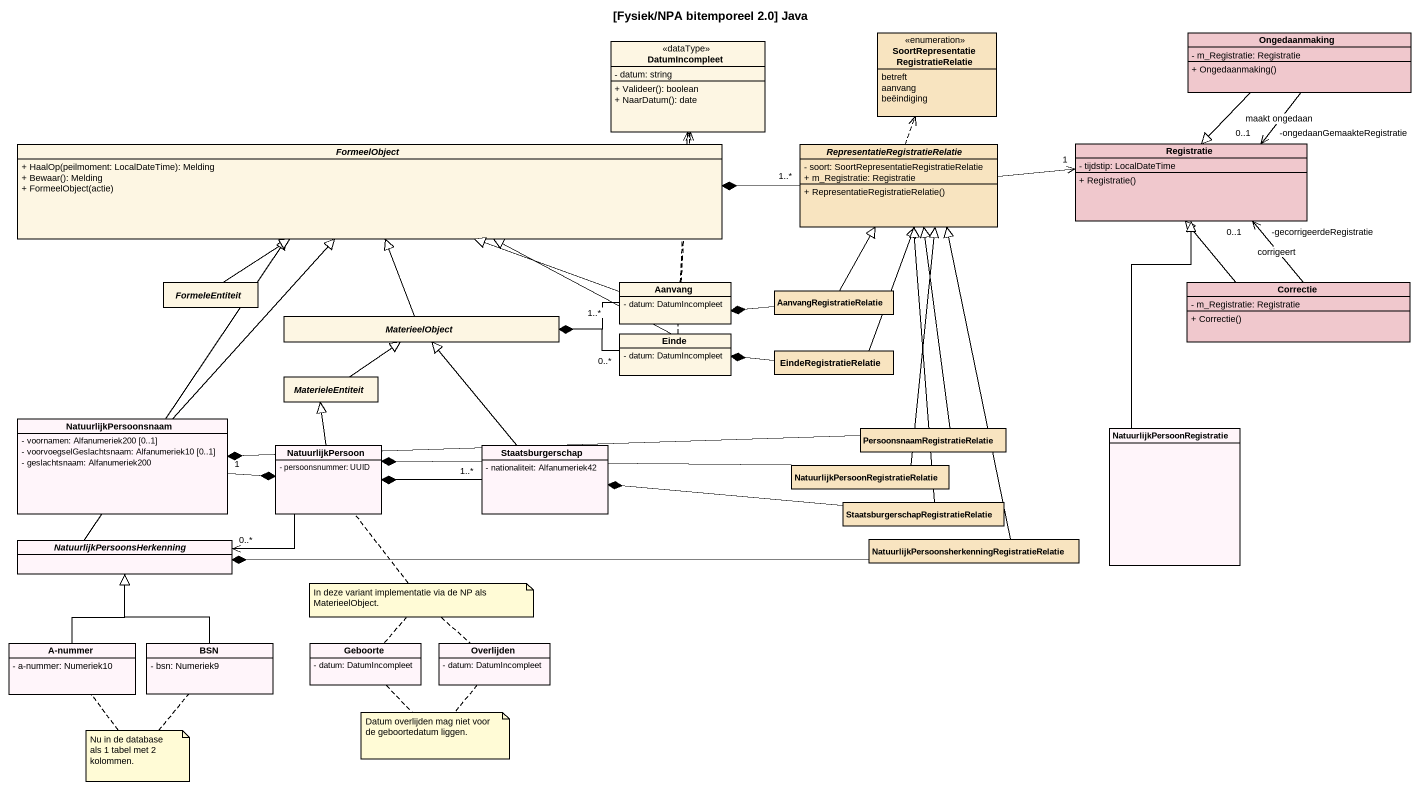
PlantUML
@startuml
title [Fysiek/NPA bitemporeel 2.0] Java
hide circle
hide empty members
skinparam classAttributeIconSize 0
class DatumIncompleet <<dataType>> {
  - datum: string
  + Valideer(): boolean
  + NaarDatum(): date
}
enum "SoortRepresentatieRegistratieRelatie" as SoortRepresentatieRegistrati #F8E4C0 {
  betreft
  aanvang
  beëindiging
}
class Ongedaanmaking #F0C8CD {
  - m_Registratie: Registratie
  + Ongedaanmaking()
}
abstract class FormeelObject {
  + HaalOp(peilmoment: LocalDateTime): Melding
  + Bewaar(): Melding
  + FormeelObject(actie)
}
abstract class "RepresentatieRegistratieRelatie" as RepresentatieRegistratieRela #F8E4C0 {
  - soort: SoortRepresentatieRegistratieRelatie
  + m_Registratie: Registratie
  + RepresentatieRegistratieRelatie()
}
class Registratie #F0C8CD {
  - tijdstip: LocalDateTime
  + Registratie()
}
abstract class FormeleEntiteit
class Aanvang {
  - datum: DatumIncompleet
}
class AanvangRegistratieRelatie #F8E4C0
class Correctie #F0C8CD {
  - m_Registratie: Registratie
  + Correctie()
}
abstract class MaterieelObject
class Einde {
  - datum: DatumIncompleet
}
class EindeRegistratieRelatie #F8E4C0
abstract class MaterieleEntiteit
class NatuurlijkPersoonsnaam #FFF5FA {
  - voornamen: Alfanumeriek200 [0..1]
  - voorvoegselGeslachtsnaam: Alfanumeriek10 [0..1]
  - geslachtsnaam: Alfanumeriek200
}
class "PersoonsnaamRegistratieRelatie" as PersoonsnaamRegistratieRelat #F8E4C0
class NatuurlijkPersoonRegistratie #FFF5FA
class NatuurlijkPersoon #FFF5FA {
  - persoonsnummer: UUID
}
class Staatsburgerschap #FFF5FA {
  - nationaliteit: Alfanumeriek42
}
class "NatuurlijkPersoonRegistratieRelatie" as NatuurlijkPersoonRegistratie_2 #F8E4C0
class "StaatsburgerschapRegistratieRelatie" as StaatsburgerschapRegistratie #F8E4C0
abstract class NatuurlijkPersoonsHerkenning #FFF5FA
class "NatuurlijkPersoonsherkenningRegistratieRelatie" as NatuurlijkPersoonsherkenning #F8E4C0
class "A-nummer" as A_nummer #FFF5FA {
  - a-nummer: Numeriek10
}
class BSN #FFF5FA {
  - bsn: Numeriek9
}
class Geboorte #FFF5FA {
  - datum: DatumIncompleet
}
class Overlijden #FFF5FA {
  - datum: DatumIncompleet
}
Ongedaanmaking --> "-ongedaanGemaakteRegistratie\n0..1" Registratie : maakt ongedaan
Ongedaanmaking --|> Registratie
RepresentatieRegistratieRela .up.> SoortRepresentatieRegistrati
RepresentatieRegistratieRela "1..*" -left-* FormeelObject
RepresentatieRegistratieRela -right-> "1" Registratie
FormeleEntiteit -up-|> FormeelObject
Aanvang .up.> DatumIncompleet
Aanvang -left-|> FormeelObject
Aanvang "1..*" -left-* MaterieelObject
AanvangRegistratieRelatie -up-|> RepresentatieRegistratieRela
AanvangRegistratieRelatie -left-* Aanvang
Correctie -up-|> Registratie
Correctie -up-> "-gecorrigeerdeRegistratie\n0..1" Registratie : corrigeert
MaterieelObject -up-|> FormeelObject
Einde .up.> DatumIncompleet
Einde -left-|> FormeelObject
Einde "0..*" -left-* MaterieelObject
EindeRegistratieRelatie -up-|> RepresentatieRegistratieRela
EindeRegistratieRelatie -left-* Einde
MaterieleEntiteit -up-|> MaterieelObject
NatuurlijkPersoonsnaam -up-|> FormeelObject
NatuurlijkPersoonsnaam "1" -right-* NatuurlijkPersoon
PersoonsnaamRegistratieRelat -up-|> RepresentatieRegistratieRela
PersoonsnaamRegistratieRelat -left-* NatuurlijkPersoonsnaam
NatuurlijkPersoonRegistratie -up-|> Registratie
NatuurlijkPersoon -up-|> MaterieleEntiteit
NatuurlijkPersoon -left-> "0..*" NatuurlijkPersoonsHerkenning
Staatsburgerschap -up-|> MaterieelObject
Staatsburgerschap "1..*" -left-* NatuurlijkPersoon
NatuurlijkPersoonRegistratie_2 -up-|> RepresentatieRegistratieRela
NatuurlijkPersoonRegistratie_2 -left-* NatuurlijkPersoon
StaatsburgerschapRegistratie -up-|> RepresentatieRegistratieRela
StaatsburgerschapRegistratie -left-* Staatsburgerschap
NatuurlijkPersoonsHerkenning -up-|> FormeelObject
NatuurlijkPersoonsherkenning -up-|> RepresentatieRegistratieRela
NatuurlijkPersoonsherkenning -left-* NatuurlijkPersoonsHerkenning
A_nummer -up-|> NatuurlijkPersoonsHerkenning
BSN -up-|> NatuurlijkPersoonsHerkenning
note as N1
  In deze variant implementatie via de NP als MaterieelObject.
end note
N1 .. Geboorte
N1 .. Overlijden
N1 .. NatuurlijkPersoon
note as N2
  Nu in de database als 1 tabel met 2 kolommen.
end note
N2 .. BSN
N2 .. A_nummer
note as N3
  Datum overlijden mag niet voor de geboortedatum liggen.
end note
N3 .. Overlijden
N3 .. Geboorte
@enduml
